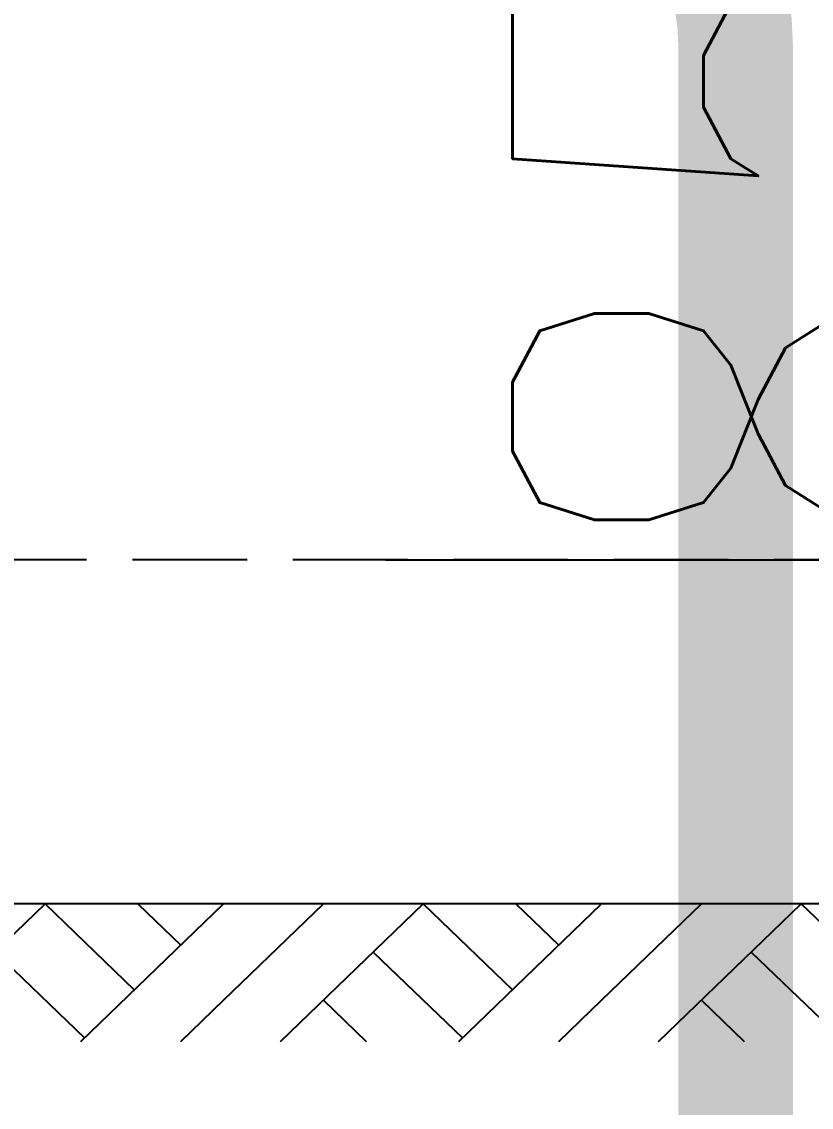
# Model space of a CAD drawing. Extents: x 220580 to 2027826, y -309201 to 71987.
# Drawn here: x 324057 to 324746, y -165757 to -164810 of the extents above; entities that cross this region are included whole.
import ezdxf

# ---------------------------------------------------------------- set-up
doc = ezdxf.new("R2010")
doc.units = 0
doc.linetypes.add('DASH', pattern=[0.35, 0.25, -0.1])
doc.linetypes.add('ZN-DOT', pattern=[0.25, 0, -0.25])
for name, color, linetype in [('!ZN6-层高线-8', 8, 'ZN-DOT'), ('20剖面图$0$A-HATCH-2', 251, 'Continuous'), ('20剖面图$0$A-SFCE', 30, 'Continuous'), ('20剖面图$0$AS-WALL', 40, 'Continuous'), ('3索引', 3, 'Continuous'), ('DIM', 173, 'Continuous')]:
    doc.layers.add(name, color=color, linetype=linetype)
doc.styles.add('DHTEXT-1', font='ROMANS.shx', dxfattribs={"width": 0.7, "bigfont": 'CHINESE.shx'})
doc.dimstyles.new('ZN200', dxfattribs={"dimscale": 200, "dimtxt": 2.5, "dimasz": 1.5, "dimexe": 1, "dimexo": 2, "dimgap": 0.9, "dimtad": 1, "dimdec": 0, "dimdsep": 46, "dimtxsty": 'DHTEXT-1', "dimblk": 'ARCHTICK', "dimcen": 2.5, "dimclrd": 173, "dimclre": 173, "dimclrt": 7, "dimazin": 2, "dimtfac": 1, "dimtdec": 0, "dimtix": 1, "dimtmove": 2, "dimatfit": 3, "dimfxl": 0, "dimtolj": 1, "dimtzin": 0, "dimarcsym": 0})

# ---------------------------------------------------------------- blocks, each defined once
blk = doc.blocks.new('20剖面图$0$$LinePat$素土夯实')
at = {"color": 0}
for p, q in [((0, -210), (210, 0)), ((120, -300), (420, 0)), ((420, 0), (607.5, -187.5)), ((495, -300), (795, 0)), ((615, 0), (705, -90)), ((315, -105), (502.5, -292.5)), ((210, -210), (300, -300)), ((705, -300), (795, -210))]:
    blk.add_line(p, q, dxfattribs=at)
blk = doc.blocks.new('20250828170426')
at = {"layer": '20剖面图$0$AS-WALL', "color": 8}
blk.add_lwpolyline([(4947.69, -250), (50, -250), (50, -250)], dxfattribs=at)
at = {"layer": '20剖面图$0$A-HATCH-2', "color": 8, "xscale": 0.4149008629672152, "yscale": 0.4, "zscale": 0.4}
for p in [(0, -250), (329.85, -250), (659.69, -250)]:
    blk.add_blockref('20剖面图$0$$LinePat$素土夯实', p, dxfattribs=at)
blk = doc.blocks.new('_ArchTick')
at = {"color": 0, "linetype": 'ByBlock', "const_width": 0.4}
blk.add_lwpolyline([(-0.5, -0.5), (0.5, 0.5)], dxfattribs=at)
blk = doc.blocks.new('*D556')
at = {"layer": 'Defpoints', "color": 0, "ltscale": 2, "transparency": 16777216}
for p in [(323609.16, -164429.35), (325165.59, -164429.35), (323975.03, -165279.35)]:
    blk.add_point(p, dxfattribs=at)
at = {"layer": 'DIM', "color": 173, "linetype": 'ByBlock', "lineweight": -2, "ltscale": 2, "transparency": 16777216}
for p, q in [((325165.59, -164429.35), (325165.59, -164129.35)), ((324009.16, -164429.35), (325365.59, -164429.35)), ((325165.59, -165279.35), (325165.59, -164429.35)), ((324375.03, -165279.35), (325365.59, -165279.35)), ((325165.59, -165279.35), (325165.59, -165579.35))]:
    blk.add_line(p, q, dxfattribs=at)
at = {"layer": 'DIM', "color": 173, "lineweight": -2, "ltscale": 2, "transparency": 16777216, "xscale": 300, "yscale": 300, "zscale": 300}
for p, rotation in [((325165.59, -164429.35), 270), ((325165.59, -165279.35), 90)]:
    blk.add_blockref('_ArchTick', p, dxfattribs=dict(at, rotation=rotation))
at = {"layer": 'DIM', "color": 7, "ltscale": 2, "transparency": 16777216, "insert": (324735.59, -164854.35), "char_height": 500, "attachment_point": 5, "rotation": 90, "style": 'DHTEXT-1'}
blk.add_mtext('\\A1;850', dxfattribs=at)

msp = doc.modelspace()

# ---------------------------------------------------------------- linework, layer by layer
at = {"layer": '!ZN6-层高线-8', "linetype": 'DASH', "ltscale": 400}
msp.add_line((329714.01, -165279.35), (319900.93, -165279.35), dxfattribs=at)
at = {"layer": '3索引', "linetype": 'DASH', "ltscale": 1000, "const_width": 100}
msp.add_lwpolyline([(322979.89, -164629.99), (324480.22, -164629.99, -0.414214), (324680.22, -164829.99), (324680.22, -166770.63, -0.414214), (324480.22, -166970.63), (322979.89, -166970.63, -0.414214), (322779.89, -166770.63), (322779.89, -164829.99, -0.414214)], format="xyb", close=True, dxfattribs=at)

# ---------------------------------------------------------------- next in the draw order: block references
at = {"layer": '20剖面图$0$A-SFCE', "ltscale": 40}
msp.add_blockref('20250828170426', (323903.56, -165329.35), dxfattribs=at)

# ---------------------------------------------------------------- next in the draw order: dimensions: what is measured, and where the dimension line sits
at = {"layer": 'DIM', "ltscale": 2}
dim = msp.add_linear_dim(base=(325165.59, -164429.35), p1=(323975.03, -165279.35), p2=(323609.16, -164429.35), angle=90, dimstyle='ZN200', dxfattribs=at)
dim.commit()
dim.dimension.update_dxf_attribs({"geometry": '*D556', "text_midpoint": (324735.59, -164854.35)})

doc.saveas('drawing.dxf')
